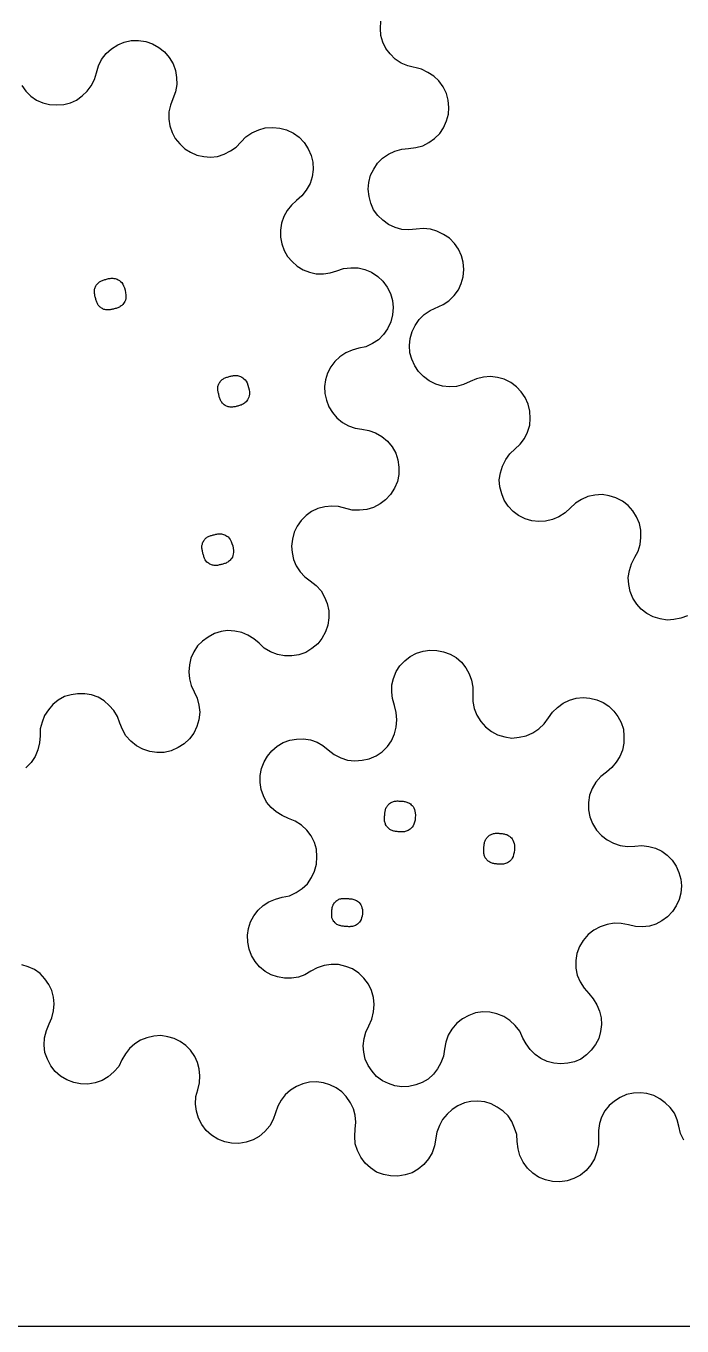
# Model space of a CAD drawing. Extents: x -11 to 213, y 11 to 234.
# Drawn here: x 53.7 to 117.9, y 10.6 to 137.7 of the extents above; entities that cross this region are included whole.
import ezdxf

# ---------------------------------------------------------------- set-up
doc = ezdxf.new("R2010")
doc.units = 0
doc.layers.get('0').update_dxf_attribs({"linetype": 'CONTINUOUS'})

msp = doc.modelspace()

# ---------------------------------------------------------------- linework, layer by layer
at = {"color": 7, "linetype": 'CONTINUOUS'}
for p, q in [((88.4, 137.48), (88.45, 138.2)), ((88.46, 136.81), (88.4, 137.48)), ((62.71, 135.89), (63.34, 136.15)), ((63.34, 136.15), (64.04, 136.31)), ((64.04, 136.31), (64.74, 136.3)), ((64.74, 136.3), (65.47, 136.22)), ((65.47, 136.22), (66.11, 135.99)), ((88.66, 136.16), (88.46, 136.81)), ((88.94, 135.52), (88.66, 136.16)), ((61.13, 134.45), (61.59, 135.03)), ((61.59, 135.03), (62.11, 135.51)), ((62.11, 135.51), (62.71, 135.89)), ((66.11, 135.99), (66.75, 135.64)), ((66.75, 135.64), (67.29, 135.21)), ((67.29, 135.21), (67.74, 134.64)), ((89.37, 134.99), (88.94, 135.52)), ((89.84, 134.48), (89.37, 134.99)), ((60.64, 133.15), (60.82, 133.82)), ((60.82, 133.82), (61.13, 134.45)), ((67.74, 134.64), (68.12, 134.04)), ((68.12, 134.04), (68.35, 133.36)), ((90.45, 134.09), (89.84, 134.48)), ((91.08, 133.83), (90.45, 134.09)), ((92.41, 133.51), (91.08, 133.83)), ((93.06, 133.19), (92.41, 133.51)), ((60.13, 131.89), (60.44, 132.51)), ((60.44, 132.51), (60.64, 133.15)), ((68.35, 133.36), (68.46, 132.69)), ((68.46, 132.69), (68.49, 132)), ((93.63, 132.82), (93.06, 133.19)), ((94.12, 132.35), (93.63, 132.82)), ((94.53, 131.79), (94.12, 132.35)), ((53.34, 131.9), (53.74, 131.35)), ((53.74, 131.35), (54.21, 130.86)), ((59.25, 130.89), (59.74, 131.36)), ((59.74, 131.36), (60.13, 131.89)), ((68.36, 131.3), (68.1, 130.6)), ((68.49, 132), (68.36, 131.3)), ((94.86, 131.13), (94.53, 131.79)), ((95.05, 130.48), (94.86, 131.13)), ((54.21, 130.86), (54.78, 130.48)), ((54.78, 130.48), (55.39, 130.21)), ((55.39, 130.21), (56.05, 130.06)), ((56.05, 130.06), (56.73, 130.01)), ((56.73, 130.01), (57.43, 130.04)), ((57.43, 130.04), (58.08, 130.23)), ((58.08, 130.23), (58.67, 130.48)), ((58.67, 130.48), (59.25, 130.89)), ((67.86, 130), (67.72, 129.34)), ((68.1, 130.6), (67.86, 130)), ((95.1, 129.77), (95.05, 130.48)), ((95.07, 129.09), (95.1, 129.77)), ((67.72, 129.34), (67.72, 128.63)), ((67.72, 128.63), (67.82, 127.96)), ((94.59, 127.78), (94.87, 128.44)), ((94.87, 128.44), (95.07, 129.09)), ((67.82, 127.96), (68.05, 127.32)), ((68.05, 127.32), (68.34, 126.74)), ((75.25, 126.89), (75.84, 127.27)), ((75.84, 127.27), (76.5, 127.58)), ((76.5, 127.58), (77.15, 127.76)), ((77.15, 127.76), (77.88, 127.81)), ((77.88, 127.81), (78.56, 127.75)), ((78.56, 127.75), (79.23, 127.57)), ((79.23, 127.57), (79.9, 127.26)), ((79.9, 127.26), (80.47, 126.85)), ((93.71, 126.73), (94.21, 127.2)), ((94.21, 127.2), (94.59, 127.78)), ((68.34, 126.74), (68.78, 126.2)), ((68.78, 126.2), (69.29, 125.73)), ((73.74, 125.51), (74.29, 125.87)), ((74.29, 125.87), (75.25, 126.89)), ((80.47, 126.85), (80.95, 126.32)), ((80.95, 126.32), (81.33, 125.73)), ((91.86, 125.83), (92.54, 126.02)), ((92.54, 126.02), (93.14, 126.32)), ((93.14, 126.32), (93.71, 126.73)), ((69.29, 125.73), (69.84, 125.39)), ((69.84, 125.39), (70.46, 125.11)), ((70.46, 125.11), (71.12, 124.97)), ((71.12, 124.97), (71.8, 124.91)), ((71.8, 124.91), (72.48, 124.98)), ((72.48, 124.98), (73.12, 125.21)), ((73.12, 125.21), (73.74, 125.51)), ((81.33, 125.73), (81.64, 125.07)), ((81.64, 125.07), (81.79, 124.41)), ((88.13, 124.31), (88.6, 124.8)), ((88.6, 124.8), (89.2, 125.19)), ((89.2, 125.19), (89.81, 125.5)), ((89.81, 125.5), (90.49, 125.68)), ((90.49, 125.68), (91.17, 125.74)), ((91.17, 125.74), (91.86, 125.83)), ((81.83, 123.68), (81.73, 122.99)), ((81.79, 124.41), (81.83, 123.68)), ((87.45, 123.13), (87.76, 123.74)), ((87.76, 123.74), (88.13, 124.31)), ((81.52, 122.31), (81.16, 121.67)), ((81.73, 122.99), (81.52, 122.31)), ((87.21, 121.76), (87.28, 122.42)), ((87.28, 122.42), (87.45, 123.13)), ((80.73, 121.13), (80.21, 120.65)), ((81.16, 121.67), (80.73, 121.13)), ((87.31, 121.07), (87.21, 121.76)), ((87.46, 120.4), (87.31, 121.07)), ((79.28, 119.68), (78.96, 119.09)), ((79.71, 120.22), (79.28, 119.68)), ((80.21, 120.65), (79.71, 120.22)), ((87.74, 119.76), (87.46, 120.4)), ((88.15, 119.2), (87.74, 119.76)), ((78.73, 118.45), (78.63, 117.76)), ((78.96, 119.09), (78.73, 118.45)), ((88.64, 118.73), (88.15, 119.2)), ((89.2, 118.31), (88.64, 118.73)), ((89.86, 118.03), (89.2, 118.31)), ((78.63, 117.76), (78.62, 117.09)), ((78.62, 117.09), (78.76, 116.43)), ((90.51, 117.84), (89.86, 118.03)), ((91.19, 117.81), (90.51, 117.84)), ((91.9, 117.85), (91.19, 117.81)), ((92.58, 117.91), (91.9, 117.85)), ((93.29, 117.86), (92.58, 117.91)), ((93.94, 117.67), (93.29, 117.86)), ((94.59, 117.35), (93.94, 117.67)), ((95.16, 116.98), (94.59, 117.35)), ((95.64, 116.47), (95.16, 116.98)), ((78.76, 116.43), (78.99, 115.79)), ((78.99, 115.79), (79.33, 115.19)), ((96.05, 115.91), (95.64, 116.47)), ((96.33, 115.26), (96.05, 115.91)), ((79.33, 115.19), (79.76, 114.69)), ((79.76, 114.69), (80.25, 114.25)), ((96.5, 114.63), (96.33, 115.26)), ((96.57, 113.91), (96.5, 114.63)), ((80.25, 114.25), (80.86, 113.88)), ((80.86, 113.88), (81.46, 113.64)), ((81.46, 113.64), (82.12, 113.5)), ((82.12, 113.5), (82.83, 113.49)), ((82.83, 113.49), (83.5, 113.6)), ((83.5, 113.6), (84.15, 113.79)), ((84.15, 113.79), (84.79, 114.01)), ((84.79, 114.01), (85.51, 114.09)), ((85.51, 114.09), (86.22, 114.09)), ((86.22, 114.09), (86.89, 113.91)), ((86.89, 113.91), (87.54, 113.64)), ((87.54, 113.64), (88.16, 113.24)), ((88.16, 113.24), (88.66, 112.76)), ((96.3, 112.55), (96.49, 113.21)), ((96.49, 113.21), (96.57, 113.91)), ((88.66, 112.76), (89.08, 112.18)), ((89.08, 112.18), (89.38, 111.56)), ((95.62, 111.37), (96.03, 111.93)), ((96.03, 111.93), (96.3, 112.55)), ((89.38, 111.56), (89.58, 110.87)), ((89.58, 110.87), (89.65, 110.19)), ((94.55, 110.49), (95.1, 110.86)), ((95.1, 110.86), (95.62, 111.37)), ((89.6, 109.47), (89.42, 108.8)), ((89.65, 110.19), (89.6, 109.47)), ((92.2, 109.03), (92.7, 109.51)), ((92.7, 109.51), (93.27, 109.91)), ((93.27, 109.91), (94.55, 110.49)), ((89.11, 108.13), (88.7, 107.56)), ((89.42, 108.8), (89.11, 108.13)), ((91.52, 107.85), (91.82, 108.45)), ((91.82, 108.45), (92.2, 109.03)), ((88.22, 107.05), (87.63, 106.67)), ((88.7, 107.56), (88.22, 107.05)), ((91.24, 106.49), (91.31, 107.16)), ((91.31, 107.16), (91.52, 107.85)), ((85.03, 105.77), (84.44, 105.39)), ((85.66, 106.03), (85.03, 105.77)), ((86.31, 106.21), (85.66, 106.03)), ((86.97, 106.36), (86.31, 106.21)), ((87.63, 106.67), (86.97, 106.36)), ((91.28, 105.78), (91.24, 106.49)), ((91.48, 105.14), (91.28, 105.78)), ((83.56, 104.4), (83.24, 103.77)), ((83.95, 104.92), (83.56, 104.4)), ((84.44, 105.39), (83.95, 104.92)), ((91.77, 104.49), (91.48, 105.14)), ((92.14, 103.95), (91.77, 104.49)), ((83.05, 103.13), (82.95, 102.48)), ((83.24, 103.77), (83.05, 103.13)), ((92.62, 103.44), (92.14, 103.95)), ((93.18, 103.03), (92.62, 103.44)), ((93.82, 102.71), (93.18, 103.03)), ((97.8, 103.21), (97.17, 102.96)), ((98.48, 103.4), (97.8, 103.21)), ((99.16, 103.45), (98.48, 103.4)), ((99.86, 103.37), (99.16, 103.45)), ((100.51, 103.18), (99.86, 103.37)), ((101.15, 102.86), (100.51, 103.18)), ((82.95, 102.48), (82.98, 101.79)), ((82.98, 101.79), (83.13, 101.13)), ((94.47, 102.52), (93.82, 102.71)), ((95.17, 102.43), (94.47, 102.52)), ((95.85, 102.49), (95.17, 102.43)), ((96.53, 102.67), (95.85, 102.49)), ((97.17, 102.96), (96.53, 102.67)), ((101.71, 102.45), (101.15, 102.86)), ((102.19, 101.94), (101.71, 102.45)), ((102.56, 101.39), (102.19, 101.94)), ((83.13, 101.13), (83.35, 100.49)), ((83.35, 100.49), (83.72, 99.93)), ((102.85, 100.75), (102.56, 101.39)), ((103.03, 100.07), (102.85, 100.75)), ((83.72, 99.93), (84.16, 99.4)), ((84.16, 99.4), (84.69, 98.97)), ((103.01, 98.69), (103.07, 99.36)), ((103.07, 99.36), (103.03, 100.07)), ((84.69, 98.97), (85.28, 98.64)), ((85.28, 98.64), (85.93, 98.41)), ((85.93, 98.41), (86.58, 98.31)), ((86.58, 98.31), (87.28, 98.17)), ((87.28, 98.17), (87.92, 97.95)), ((87.92, 97.95), (88.56, 97.59)), ((102.5, 97.4), (102.8, 98)), ((102.8, 98), (103.01, 98.69)), ((88.56, 97.59), (89.11, 97.13)), ((89.11, 97.13), (89.55, 96.59)), ((101.07, 95.89), (102.08, 96.84)), ((102.08, 96.84), (102.5, 97.4)), ((89.55, 96.59), (89.9, 95.94)), ((89.9, 95.94), (90.12, 95.31)), ((100.66, 95.33), (101.07, 95.89)), ((90.12, 95.31), (90.21, 94.58)), ((90.21, 94.58), (90.2, 93.88)), ((100.15, 94.03), (100.34, 94.68)), ((100.34, 94.68), (100.66, 95.33)), ((90.07, 93.18), (89.8, 92.52)), ((90.2, 93.88), (90.07, 93.18)), ((100.03, 93.35), (100.15, 94.03)), ((100.08, 92.67), (100.03, 93.35)), ((89.4, 91.91), (88.92, 91.4)), ((89.8, 92.52), (89.4, 91.91)), ((100.27, 91.99), (100.08, 92.67)), ((100.52, 91.36), (100.27, 91.99)), ((108.71, 91.71), (108.07, 91.42)), ((109.38, 91.85), (108.71, 91.71)), ((110.09, 91.9), (109.38, 91.85)), ((110.78, 91.78), (110.09, 91.9)), ((111.43, 91.58), (110.78, 91.78)), ((112.08, 91.27), (111.43, 91.58)), ((82.3, 90.55), (81.68, 90.25)), ((82.96, 90.7), (82.3, 90.55)), ((83.64, 90.77), (82.96, 90.7)), ((84.31, 90.75), (83.64, 90.77)), ((85.65, 90.39), (84.31, 90.75)), ((86.36, 90.38), (85.65, 90.39)), ((87.08, 90.46), (86.36, 90.38)), ((87.73, 90.65), (87.08, 90.46)), ((88.37, 91), (87.73, 90.65)), ((88.92, 91.4), (88.37, 91)), ((100.91, 90.76), (100.52, 91.36)), ((101.39, 90.26), (100.91, 90.76)), ((107.49, 91.06), (106.47, 90.11)), ((108.07, 91.42), (107.49, 91.06)), ((112.63, 90.85), (112.08, 91.27)), ((113.09, 90.31), (112.63, 90.85)), ((113.45, 89.73), (113.09, 90.31)), ((80.65, 89.38), (80.27, 88.81)), ((81.13, 89.85), (80.65, 89.38)), ((81.68, 90.25), (81.13, 89.85)), ((101.91, 89.86), (101.39, 90.26)), ((102.55, 89.54), (101.91, 89.86)), ((103.21, 89.35), (102.55, 89.54)), ((103.91, 89.26), (103.21, 89.35)), ((104.56, 89.29), (103.91, 89.26)), ((105.25, 89.47), (104.56, 89.29)), ((105.87, 89.72), (105.25, 89.47)), ((106.47, 90.11), (105.87, 89.72)), ((113.74, 89.08), (113.45, 89.73)), ((113.88, 88.41), (113.74, 89.08)), ((79.98, 88.23), (79.8, 87.56)), ((80.27, 88.81), (79.98, 88.23)), ((113.81, 87.02), (113.89, 87.72)), ((113.89, 87.72), (113.88, 88.41)), ((79.8, 87.56), (79.7, 86.87)), ((79.7, 86.87), (79.76, 86.23)), ((113.61, 86.37), (113.81, 87.02)), ((79.76, 86.23), (79.91, 85.57)), ((79.91, 85.57), (80.17, 84.94)), ((112.96, 85.13), (113.28, 85.78)), ((113.28, 85.78), (113.61, 86.37)), ((80.17, 84.94), (80.55, 84.34)), ((80.55, 84.34), (81.02, 83.86)), ((112.64, 83.8), (112.76, 84.48)), ((112.76, 84.48), (112.96, 85.13)), ((81.02, 83.86), (81.54, 83.47)), ((81.54, 83.47), (82.13, 83.01)), ((82.13, 83.01), (82.61, 82.49)), ((112.7, 83.12), (112.64, 83.8)), ((112.83, 82.42), (112.7, 83.12)), ((82.61, 82.49), (82.95, 81.88)), ((82.95, 81.88), (83.21, 81.25)), ((113.08, 81.79), (112.83, 82.42)), ((113.48, 81.19), (113.08, 81.79)), ((83.21, 81.25), (83.37, 80.55)), ((83.37, 80.55), (83.36, 79.85)), ((113.92, 80.7), (113.48, 81.19)), ((114.48, 80.29), (113.92, 80.7)), ((115.07, 79.95), (114.48, 80.29)), ((83.28, 79.12), (83.05, 78.48)), ((83.36, 79.85), (83.28, 79.12)), ((115.76, 79.74), (115.07, 79.95)), ((116.44, 79.62), (115.76, 79.74)), ((117.11, 79.68), (116.44, 79.62)), ((117.78, 79.82), (117.11, 79.68)), ((118.45, 80.06), (117.78, 79.82)), ((71.02, 77.57), (70.53, 77.1)), ((71.57, 77.97), (71.02, 77.57)), ((72.17, 78.31), (71.57, 77.97)), ((72.82, 78.5), (72.17, 78.31)), ((73.46, 78.6), (72.82, 78.5)), ((74.17, 78.55), (73.46, 78.6)), ((74.84, 78.41), (74.17, 78.55)), ((75.44, 78.17), (74.84, 78.41)), ((76.04, 77.8), (75.44, 78.17)), ((76.54, 77.37), (76.04, 77.8)), ((82.69, 77.84), (82.27, 77.3)), ((83.05, 78.48), (82.69, 77.84)), ((70.16, 76.54), (69.88, 75.92)), ((70.53, 77.1), (70.16, 76.54)), ((77.05, 76.89), (76.54, 77.37)), ((77.65, 76.52), (77.05, 76.89)), ((78.34, 76.27), (77.65, 76.52)), ((81.1, 76.47), (80.42, 76.24)), ((81.69, 76.85), (81.1, 76.47)), ((82.27, 77.3), (81.69, 76.85)), ((91.31, 76.08), (91.93, 76.39)), ((91.93, 76.39), (92.58, 76.58)), ((92.58, 76.58), (93.23, 76.69)), ((93.23, 76.69), (93.91, 76.67)), ((93.91, 76.67), (94.58, 76.54)), ((94.58, 76.54), (95.23, 76.29)), ((95.23, 76.29), (95.81, 75.96)), ((69.74, 75.26), (69.68, 74.58)), ((69.88, 75.92), (69.74, 75.26)), ((79.04, 76.14), (78.34, 76.27)), ((79.75, 76.13), (79.04, 76.14)), ((80.42, 76.24), (79.75, 76.13)), ((89.95, 74.59), (90.31, 75.16)), ((90.31, 75.16), (90.79, 75.64)), ((90.79, 75.64), (91.31, 76.08)), ((95.81, 75.96), (96.33, 75.52)), ((96.33, 75.52), (96.76, 74.97)), ((69.68, 74.58), (69.75, 73.9)), ((69.75, 73.9), (69.9, 73.24)), ((89.53, 73.31), (89.7, 73.93)), ((89.7, 73.93), (89.95, 74.59)), ((96.76, 74.97), (97.08, 74.38)), ((97.08, 74.38), (97.31, 73.77)), ((97.31, 73.77), (97.45, 73.08)), ((69.9, 73.24), (70.5, 72)), ((89.51, 72.59), (89.53, 73.31)), ((89.58, 71.95), (89.51, 72.59)), ((97.45, 73.08), (97.44, 72.4)), ((56.37, 71.37), (55.93, 70.87)), ((56.9, 71.81), (56.37, 71.37)), ((57.51, 72.15), (56.9, 71.81)), ((58.16, 72.33), (57.51, 72.15)), ((58.79, 72.43), (58.16, 72.33)), ((59.5, 72.42), (58.79, 72.43)), ((60.15, 72.32), (59.5, 72.42)), ((60.79, 72.09), (60.15, 72.32)), ((61.39, 71.72), (60.79, 72.09)), ((61.89, 71.29), (61.39, 71.72)), ((62.32, 70.79), (61.89, 71.29)), ((70.5, 72), (70.66, 71.3)), ((70.66, 71.3), (70.73, 70.62)), ((89.77, 71.29), (89.58, 71.95)), ((89.95, 70.6), (89.77, 71.29)), ((97.44, 72.4), (97.46, 71.68)), ((97.46, 71.68), (97.57, 70.99)), ((105.72, 71.1), (106.27, 71.5)), ((106.27, 71.5), (106.89, 71.81)), ((106.89, 71.81), (107.54, 71.99)), ((107.54, 71.99), (108.23, 72.06)), ((108.23, 72.06), (108.9, 72)), ((108.9, 72), (109.57, 71.83)), ((109.57, 71.83), (110.18, 71.58)), ((110.18, 71.58), (110.75, 71.22)), ((110.75, 71.22), (111.23, 70.74)), ((55.55, 70.31), (55.32, 69.66)), ((55.93, 70.87), (55.55, 70.31)), ((62.7, 70.19), (62.32, 70.79)), ((62.92, 69.55), (62.7, 70.19)), ((70.73, 70.62), (70.64, 69.89)), ((90.01, 69.88), (89.95, 70.6)), ((97.57, 70.99), (97.83, 70.33)), ((97.83, 70.33), (98.22, 69.7)), ((104.43, 69.49), (104.84, 70.09)), ((104.84, 70.09), (105.24, 70.62)), ((105.24, 70.62), (105.72, 71.1)), ((111.23, 70.74), (111.63, 70.19)), ((111.63, 70.19), (111.94, 69.61)), ((55.14, 68.99), (55.12, 68.32)), ((55.32, 69.66), (55.14, 68.99)), ((63.18, 68.92), (62.92, 69.55)), ((63.52, 68.32), (63.18, 68.92)), ((70.46, 69.22), (70.15, 68.59)), ((70.64, 69.89), (70.46, 69.22)), ((89.78, 68.5), (89.96, 69.16)), ((89.96, 69.16), (90.01, 69.88)), ((98.22, 69.7), (98.7, 69.19)), ((98.7, 69.19), (99.26, 68.74)), ((99.26, 68.74), (99.87, 68.41)), ((103.32, 68.62), (103.91, 69.01)), ((103.91, 69.01), (104.43, 69.49)), ((111.94, 69.61), (112.17, 68.95)), ((112.17, 68.95), (112.23, 68.27)), ((55.07, 67.64), (54.9, 66.93)), ((55.12, 68.32), (55.07, 67.64)), ((64, 67.79), (63.52, 68.32)), ((64.55, 67.33), (64, 67.79)), ((69.21, 67.54), (68.61, 67.16)), ((69.73, 68.02), (69.21, 67.54)), ((70.15, 68.59), (69.73, 68.02)), ((78.31, 67.3), (78.9, 67.65)), ((78.9, 67.65), (79.56, 67.88)), ((79.56, 67.88), (80.2, 67.99)), ((80.2, 67.99), (80.88, 68.01)), ((80.88, 68.01), (81.56, 67.92)), ((81.56, 67.92), (82.22, 67.71)), ((82.22, 67.71), (82.79, 67.38)), ((82.79, 67.38), (83.31, 66.94)), ((89.09, 67.28), (89.49, 67.84)), ((89.49, 67.84), (89.78, 68.5)), ((99.87, 68.41), (100.58, 68.2)), ((100.58, 68.2), (101.25, 68.1)), ((101.25, 68.1), (101.97, 68.17)), ((101.97, 68.17), (102.66, 68.31)), ((102.66, 68.31), (103.32, 68.62)), ((112.22, 67.59), (112.09, 66.92)), ((112.23, 68.27), (112.22, 67.59)), ((54.63, 66.28), (54.25, 65.72)), ((54.9, 66.93), (54.63, 66.28)), ((65.18, 67.01), (64.55, 67.33)), ((65.86, 66.79), (65.18, 67.01)), ((66.55, 66.7), (65.86, 66.79)), ((67.26, 66.69), (66.55, 66.7)), ((67.95, 66.85), (67.26, 66.69)), ((68.61, 67.16), (67.95, 66.85)), ((77.03, 65.76), (77.36, 66.34)), ((77.36, 66.34), (77.8, 66.86)), ((77.8, 66.86), (78.31, 67.3)), ((83.31, 66.94), (83.88, 66.5)), ((83.88, 66.5), (84.53, 66.16)), ((84.53, 66.16), (85.19, 65.95)), ((87.31, 66.06), (87.98, 66.37)), ((87.98, 66.37), (88.57, 66.76)), ((88.57, 66.76), (89.09, 67.28)), ((111.84, 66.3), (111.47, 65.73)), ((112.09, 66.92), (111.84, 66.3)), ((54.25, 65.72), (53.74, 65.2)), ((76.65, 64.44), (76.78, 65.11)), ((76.78, 65.11), (77.03, 65.76)), ((85.19, 65.95), (85.9, 65.86)), ((85.9, 65.86), (86.62, 65.92)), ((86.62, 65.92), (87.31, 66.06)), ((111.03, 65.21), (110.52, 64.77)), ((111.47, 65.73), (111.03, 65.21)), ((76.63, 63.76), (76.65, 64.44)), ((76.74, 63.07), (76.63, 63.76)), ((109.48, 63.78), (109.11, 63.17)), ((109.97, 64.34), (109.48, 63.78)), ((110.52, 64.77), (109.97, 64.34)), ((76.97, 62.46), (76.74, 63.07)), ((77.28, 61.83), (76.97, 62.46)), ((108.86, 62.51), (108.77, 61.8)), ((109.11, 63.17), (108.86, 62.51)), ((77.72, 61.32), (77.28, 61.83)), ((78.2, 60.88), (77.72, 61.32)), ((108.77, 61.8), (108.75, 61.08)), ((108.75, 61.08), (108.89, 60.39)), ((78.81, 60.51), (78.2, 60.88)), ((79.43, 60.23), (78.81, 60.51)), ((80.08, 59.97), (79.43, 60.23)), ((80.69, 59.57), (80.08, 59.97)), ((108.89, 60.39), (109.16, 59.73)), ((81.21, 59.09), (80.69, 59.57)), ((81.65, 58.53), (81.21, 59.09)), ((81.95, 57.87), (81.65, 58.53)), ((109.16, 59.73), (109.55, 59.1)), ((109.55, 59.1), (110.03, 58.58)), ((110.03, 58.58), (110.59, 58.14)), ((82.14, 57.22), (81.95, 57.87)), ((82.2, 56.49), (82.14, 57.22)), ((110.59, 58.14), (111.2, 57.81)), ((111.2, 57.81), (111.86, 57.6)), ((111.86, 57.6), (112.57, 57.5)), ((112.57, 57.5), (113.29, 57.53)), ((113.29, 57.53), (113.98, 57.59)), ((113.98, 57.59), (114.65, 57.5)), ((114.65, 57.5), (115.31, 57.32)), ((115.31, 57.32), (115.93, 57.04)), ((82.14, 55.78), (82.2, 56.49)), ((115.93, 57.04), (116.46, 56.63)), ((116.46, 56.63), (116.94, 56.16)), ((116.94, 56.16), (117.33, 55.57)), ((81.68, 54.46), (81.97, 55.07)), ((81.97, 55.07), (82.14, 55.78)), ((117.33, 55.57), (117.6, 54.95)), ((117.6, 54.95), (117.79, 54.29)), ((80.76, 53.37), (81.27, 53.85)), ((81.27, 53.85), (81.68, 54.46)), ((117.79, 54.29), (117.85, 53.65)), ((117.85, 53.65), (117.8, 52.94)), ((77.5, 52.08), (78.16, 52.34)), ((78.16, 52.34), (78.81, 52.53)), ((78.81, 52.53), (79.5, 52.68)), ((79.5, 52.68), (80.17, 52.98)), ((80.17, 52.98), (80.76, 53.37)), ((117.63, 52.31), (117.34, 51.7)), ((117.8, 52.94), (117.63, 52.31)), ((76.03, 50.72), (76.44, 51.28)), ((76.44, 51.28), (76.95, 51.72)), ((76.95, 51.72), (77.5, 52.08)), ((116.97, 51.13), (116.49, 50.61)), ((117.34, 51.7), (116.97, 51.13)), ((75.5, 49.48), (75.71, 50.14)), ((75.71, 50.14), (76.03, 50.72)), ((109.91, 49.65), (109.29, 49.3)), ((110.57, 49.88), (109.91, 49.65)), ((111.26, 49.99), (110.57, 49.88)), ((111.97, 49.97), (111.26, 49.99)), ((112.68, 49.83), (111.97, 49.97)), ((113.35, 49.66), (112.68, 49.83)), ((114.02, 49.64), (113.35, 49.66)), ((114.71, 49.71), (114.02, 49.64)), ((115.36, 49.9), (114.71, 49.71)), ((115.94, 50.21), (115.36, 49.9)), ((116.49, 50.61), (115.94, 50.21)), ((75.4, 48.81), (75.5, 49.48)), ((75.43, 48.13), (75.4, 48.81)), ((108.25, 48.31), (107.88, 47.7)), ((108.73, 48.87), (108.25, 48.31)), ((109.29, 49.3), (108.73, 48.87)), ((75.57, 47.44), (75.43, 48.13)), ((75.8, 46.83), (75.57, 47.44)), ((107.63, 47.04), (107.53, 46.33)), ((107.88, 47.7), (107.63, 47.04)), ((53.97, 45.74), (53.33, 45.93)), ((76.16, 46.24), (75.8, 46.83)), ((76.59, 45.72), (76.16, 46.24)), ((82.91, 45.86), (82.21, 45.64)), ((83.6, 45.96), (82.91, 45.86)), ((84.31, 45.95), (83.6, 45.96)), ((85.02, 45.77), (84.31, 45.95)), ((85.68, 45.52), (85.02, 45.77)), ((107.53, 46.33), (107.52, 45.61)), ((54.57, 45.46), (53.97, 45.74)), ((55.13, 45.07), (54.57, 45.46)), ((55.57, 44.56), (55.13, 45.07)), ((55.97, 44), (55.57, 44.56)), ((77.12, 45.28), (76.59, 45.72)), ((77.73, 44.95), (77.12, 45.28)), ((78.35, 44.75), (77.73, 44.95)), ((79.02, 44.61), (78.35, 44.75)), ((79.7, 44.6), (79.02, 44.61)), ((80.38, 44.7), (79.7, 44.6)), ((81, 44.93), (80.38, 44.7)), ((81.59, 45.29), (81, 44.93)), ((82.21, 45.64), (81.59, 45.29)), ((86.28, 45.11), (85.68, 45.52)), ((86.8, 44.63), (86.28, 45.11)), ((87.23, 44.04), (86.8, 44.63)), ((107.52, 45.61), (107.66, 44.92)), ((107.66, 44.92), (107.93, 44.26)), ((56.26, 43.41), (55.97, 44)), ((56.42, 42.77), (56.26, 43.41)), ((87.54, 43.41), (87.23, 44.04)), ((87.73, 42.72), (87.54, 43.41)), ((107.93, 44.26), (108.32, 43.63)), ((108.32, 43.63), (108.79, 43.12)), ((56.51, 42.1), (56.42, 42.77)), ((56.43, 41.42), (56.51, 42.1)), ((87.79, 42.04), (87.73, 42.72)), ((87.74, 41.32), (87.79, 42.04)), ((108.79, 43.12), (109.23, 42.6)), ((109.23, 42.6), (109.58, 42.02)), ((109.58, 42.02), (109.85, 41.4)), ((56.01, 40.14), (56.28, 40.74)), ((56.28, 40.74), (56.43, 41.42)), ((87.56, 40.62), (87.74, 41.32)), ((97.05, 40.98), (96.42, 40.63)), ((97.71, 41.21), (97.05, 40.98)), ((98.43, 41.31), (97.71, 41.21)), ((99.11, 41.29), (98.43, 41.31)), ((99.81, 41.12), (99.11, 41.29)), ((100.47, 40.87), (99.81, 41.12)), ((101.08, 40.46), (100.47, 40.87)), ((109.85, 41.4), (110, 40.75)), ((110, 40.75), (110.03, 40.07)), ((55.54, 38.79), (55.74, 39.5)), ((55.74, 39.5), (56.01, 40.14)), ((86.98, 39.35), (87.27, 39.96)), ((87.27, 39.96), (87.56, 40.62)), ((95.39, 39.64), (95.02, 39.03)), ((95.87, 40.2), (95.39, 39.64)), ((96.42, 40.63), (95.87, 40.2)), ((101.6, 39.98), (101.08, 40.46)), ((102.03, 39.43), (101.6, 39.98)), ((102.34, 38.76), (102.03, 39.43)), ((110.03, 40.07), (109.93, 39.4)), ((55.51, 38.07), (55.54, 38.79)), ((64.38, 38.19), (63.87, 37.75)), ((64.93, 38.55), (64.38, 38.19)), ((65.57, 38.79), (64.93, 38.55)), ((66.24, 38.96), (65.57, 38.79)), ((66.92, 39.01), (66.24, 38.96)), ((67.6, 38.89), (66.92, 39.01)), ((68.23, 38.7), (67.6, 38.89)), ((68.83, 38.43), (68.23, 38.7)), ((69.39, 38.03), (68.83, 38.43)), ((86.71, 38.01), (86.81, 38.72)), ((86.81, 38.72), (86.98, 39.35)), ((94.8, 38.37), (94.67, 37.66)), ((95.02, 39.03), (94.8, 38.37)), ((102.65, 38.18), (102.34, 38.76)), ((103.05, 37.63), (102.65, 38.18)), ((109.76, 38.73), (109.43, 38.12)), ((109.93, 39.4), (109.76, 38.73)), ((55.59, 37.36), (55.51, 38.07)), ((55.84, 36.68), (55.59, 37.36)), ((63.47, 37.22), (63.12, 36.62)), ((63.87, 37.75), (63.47, 37.22)), ((69.84, 37.56), (69.39, 38.03)), ((70.24, 36.97), (69.84, 37.56)), ((70.52, 36.37), (70.24, 36.97)), ((86.78, 37.37), (86.71, 38.01)), ((86.93, 36.68), (86.78, 37.37)), ((94.57, 36.99), (94.32, 36.33)), ((94.67, 37.66), (94.57, 36.99)), ((103.53, 37.15), (103.05, 37.63)), ((104.09, 36.75), (103.53, 37.15)), ((108.55, 37.11), (108, 36.71)), ((109.03, 37.59), (108.55, 37.11)), ((109.43, 38.12), (109.03, 37.59)), ((56.16, 36.05), (55.84, 36.68)), ((56.61, 35.49), (56.16, 36.05)), ((62.81, 35.99), (62.34, 35.46)), ((63.12, 36.62), (62.81, 35.99)), ((70.69, 35.74), (70.52, 36.37)), ((70.73, 35.06), (70.69, 35.74)), ((87.2, 36.06), (86.93, 36.68)), ((87.59, 35.51), (87.2, 36.06)), ((94, 35.76), (93.6, 35.23)), ((94.32, 36.33), (94, 35.76)), ((104.71, 36.46), (104.09, 36.75)), ((105.38, 36.29), (104.71, 36.46)), ((106.05, 36.23), (105.38, 36.29)), ((106.73, 36.3), (106.05, 36.23)), ((107.38, 36.44), (106.73, 36.3)), ((108, 36.71), (107.38, 36.44)), ((57.13, 35.02), (56.61, 35.49)), ((57.73, 34.67), (57.13, 35.02)), ((58.41, 34.4), (57.73, 34.67)), ((59.08, 34.28), (58.41, 34.4)), ((60.51, 34.37), (59.8, 34.25)), ((61.19, 34.62), (60.51, 34.37)), ((61.78, 34.98), (61.19, 34.62)), ((62.34, 35.46), (61.78, 34.98)), ((70.55, 33.71), (70.7, 34.38)), ((70.7, 34.38), (70.73, 35.06)), ((81.48, 34.44), (80.81, 34.27)), ((82.16, 34.48), (81.48, 34.44)), ((82.83, 34.37), (82.16, 34.48)), ((83.47, 34.18), (82.83, 34.37)), ((88.03, 34.99), (87.59, 35.51)), ((88.6, 34.59), (88.03, 34.99)), ((89.21, 34.3), (88.6, 34.59)), ((92.49, 34.4), (91.88, 34.17)), ((93.08, 34.75), (92.49, 34.4)), ((93.6, 35.23), (93.08, 34.75)), ((59.8, 34.25), (59.08, 34.28)), ((70.35, 33.03), (70.55, 33.71)), ((79.1, 33.22), (78.71, 32.7)), ((79.62, 33.67), (79.1, 33.22)), ((80.21, 34.03), (79.62, 33.67)), ((80.81, 34.27), (80.21, 34.03)), ((84.07, 33.9), (83.47, 34.18)), ((84.63, 33.51), (84.07, 33.9)), ((85.07, 33.04), (84.63, 33.51)), ((89.83, 34.09), (89.21, 34.3)), ((90.51, 34), (89.83, 34.09)), ((91.19, 34.02), (90.51, 34)), ((91.88, 34.17), (91.19, 34.02)), ((112.48, 33.24), (111.85, 32.95)), ((113.16, 33.36), (112.48, 33.24)), ((113.84, 33.41), (113.16, 33.36)), ((114.47, 33.33), (113.84, 33.41)), ((115.15, 33.14), (114.47, 33.33)), ((115.75, 32.83), (115.15, 33.14)), ((70.32, 32.31), (70.35, 33.03)), ((70.41, 31.6), (70.32, 32.31)), ((78.36, 32.1), (78.16, 31.46)), ((78.71, 32.7), (78.36, 32.1)), ((85.48, 32.44), (85.07, 33.04)), ((85.76, 31.85), (85.48, 32.44)), ((85.93, 31.21), (85.76, 31.85)), ((95.98, 32.14), (95.43, 31.77)), ((96.62, 32.42), (95.98, 32.14)), ((97.25, 32.55), (96.62, 32.42)), ((97.93, 32.59), (97.25, 32.55)), ((98.61, 32.52), (97.93, 32.59)), ((99.24, 32.32), (98.61, 32.52)), ((99.84, 32.01), (99.24, 32.32)), ((100.4, 31.62), (99.84, 32.01)), ((110.78, 32.15), (110.35, 31.63)), ((111.3, 32.59), (110.78, 32.15)), ((111.85, 32.95), (111.3, 32.59)), ((116.27, 32.43), (115.75, 32.83)), ((116.75, 31.96), (116.27, 32.43)), ((117.16, 31.41), (116.75, 31.96)), ((70.61, 30.92), (70.41, 31.6)), ((70.93, 30.29), (70.61, 30.92)), ((77.93, 30.79), (77.58, 30.19)), ((78.16, 31.46), (77.93, 30.79)), ((86.01, 30.54), (85.93, 31.21)), ((85.94, 29.86), (86.01, 30.54)), ((94.48, 30.81), (94.17, 30.21)), ((94.92, 31.33), (94.48, 30.81)), ((95.43, 31.77), (94.92, 31.33)), ((100.89, 31.15), (100.4, 31.62)), ((101.25, 30.59), (100.89, 31.15)), ((101.53, 29.96), (101.25, 30.59)), ((110.04, 31.03), (109.84, 30.39)), ((110.35, 31.63), (110.04, 31.03)), ((117.44, 30.77), (117.16, 31.41)), ((117.6, 30.14), (117.44, 30.77)), ((71.38, 29.73), (70.93, 30.29)), ((71.9, 29.26), (71.38, 29.73)), ((72.5, 28.87), (71.9, 29.26)), ((77.11, 29.63), (76.55, 29.14)), ((77.58, 30.19), (77.11, 29.63)), ((85.9, 29.15), (85.94, 29.86)), ((93.94, 29.57), (93.71, 28.22)), ((94.17, 30.21), (93.94, 29.57)), ((101.74, 29.32), (101.53, 29.96)), ((101.78, 28.65), (101.74, 29.32)), ((109.84, 30.39), (109.73, 29.71)), ((109.73, 29.71), (109.74, 28.36)), ((117.77, 29.42), (117.6, 30.14)), ((118.09, 28.79), (117.77, 29.42)), ((73.18, 28.6), (72.5, 28.87)), ((73.85, 28.48), (73.18, 28.6)), ((74.57, 28.45), (73.85, 28.48)), ((75.29, 28.57), (74.57, 28.45)), ((75.96, 28.82), (75.29, 28.57)), ((76.55, 29.14), (75.96, 28.82)), ((85.95, 28.43), (85.9, 29.15)), ((86.15, 27.75), (85.95, 28.43)), ((93.71, 28.22), (93.48, 27.54)), ((101.87, 27.93), (101.78, 28.65)), ((109.74, 28.36), (109.59, 27.64)), ((86.48, 27.12), (86.15, 27.75)), ((86.92, 26.53), (86.48, 27.12)), ((93.12, 26.94), (92.65, 26.38)), ((93.48, 27.54), (93.12, 26.94)), ((102.03, 27.26), (101.87, 27.93)), ((102.36, 26.62), (102.03, 27.26)), ((109.36, 26.96), (109, 26.36)), ((109.59, 27.64), (109.36, 26.96)), ((87.44, 26.06), (86.92, 26.53)), ((88.04, 25.66), (87.44, 26.06)), ((88.72, 25.43), (88.04, 25.66)), ((89.4, 25.28), (88.72, 25.43)), ((91.5, 25.57), (90.83, 25.37)), ((92.1, 25.94), (91.5, 25.57)), ((92.65, 26.38), (92.1, 25.94)), ((102.8, 26.03), (102.36, 26.62)), ((103.32, 25.56), (102.8, 26.03)), ((103.88, 25.16), (103.32, 25.56)), ((108.53, 25.8), (107.98, 25.36)), ((109, 26.36), (108.53, 25.8)), ((90.12, 25.24), (89.4, 25.28)), ((90.83, 25.37), (90.12, 25.24)), ((104.56, 24.89), (103.88, 25.16)), ((105.24, 24.74), (104.56, 24.89)), ((105.95, 24.7), (105.24, 24.74)), ((106.67, 24.79), (105.95, 24.7)), ((107.34, 25.04), (106.67, 24.79)), ((107.98, 25.36), (107.34, 25.04))]:
    msp.add_line(p, q, dxfattribs=at)
for points in [[(63.44, 111.89), (63.49, 111.65), (63.52, 111.44), (63.52, 111.25), (63.5, 111.08), (63.46, 110.93), (63.41, 110.79), (63.35, 110.68), (63.28, 110.58), (63.2, 110.49), (63.12, 110.41), (63.04, 110.35), (62.96, 110.29), (62.88, 110.24), (62.8, 110.2), (62.71, 110.17), (62.63, 110.14), (62.55, 110.11), (62.46, 110.09), (62.38, 110.07), (62.3, 110.05), (62.21, 110.03), (62.13, 110.01), (62.05, 109.99), (61.96, 109.97), (61.88, 109.96), (61.79, 109.96), (61.71, 109.96), (61.63, 109.96), (61.54, 109.97), (61.46, 109.99), (61.37, 110.02), (61.29, 110.05), (61.21, 110.09), (61.13, 110.14), (61.06, 110.19), (60.99, 110.24), (60.93, 110.3), (60.87, 110.37), (60.81, 110.43), (60.77, 110.5), (60.73, 110.58), (60.69, 110.65), (60.66, 110.73), (60.63, 110.81), (60.6, 110.89), (60.58, 110.98), (60.56, 111.06), (60.54, 111.14), (60.52, 111.23), (60.49, 111.31), (60.48, 111.39), (60.46, 111.48), (60.45, 111.56), (60.44, 111.64), (60.43, 111.73), (60.43, 111.81), (60.44, 111.9), (60.45, 111.98), (60.47, 112.06), (60.5, 112.15), (60.53, 112.23), (60.57, 112.31), (60.62, 112.39), (60.67, 112.46), (60.73, 112.53), (60.79, 112.59), (60.85, 112.65), (60.92, 112.7), (60.99, 112.75), (61.07, 112.79), (61.14, 112.82), (61.22, 112.85), (61.3, 112.88), (61.38, 112.91), (61.46, 112.93), (61.55, 112.95), (61.63, 112.97), (61.71, 113), (61.8, 113.02), (61.88, 113.03), (61.97, 113.05), (62.06, 113.06), (62.15, 113.06), (62.25, 113.06), (62.34, 113.05), (62.45, 113.03), (62.55, 113), (62.66, 112.96), (62.77, 112.91), (62.88, 112.84), (62.99, 112.75), (63.1, 112.63), (63.2, 112.49), (63.29, 112.32), (63.37, 112.12)], [(75.51, 102.39), (75.56, 102.15), (75.59, 101.94), (75.59, 101.74), (75.57, 101.57), (75.53, 101.42), (75.48, 101.29), (75.42, 101.17), (75.35, 101.07), (75.27, 100.98), (75.19, 100.91), (75.11, 100.84), (75.03, 100.79), (74.95, 100.74), (74.87, 100.7), (74.79, 100.66), (74.7, 100.64), (74.62, 100.61), (74.54, 100.59), (74.45, 100.56), (74.37, 100.54), (74.29, 100.52), (74.2, 100.5), (74.12, 100.49), (74.03, 100.47), (73.95, 100.46), (73.87, 100.45), (73.78, 100.45), (73.7, 100.46), (73.61, 100.47), (73.53, 100.49), (73.45, 100.52), (73.36, 100.55), (73.28, 100.59), (73.21, 100.63), (73.13, 100.68), (73.06, 100.74), (73, 100.8), (72.94, 100.86), (72.89, 100.93), (72.84, 101), (72.8, 101.07), (72.76, 101.15), (72.73, 101.23), (72.7, 101.31), (72.68, 101.39), (72.65, 101.47), (72.63, 101.55), (72.61, 101.64), (72.59, 101.72), (72.57, 101.81), (72.55, 101.89), (72.53, 101.97), (72.52, 102.06), (72.51, 102.14), (72.5, 102.22), (72.5, 102.31), (72.51, 102.39), (72.52, 102.48), (72.54, 102.56), (72.57, 102.64), (72.61, 102.73), (72.65, 102.81), (72.69, 102.88), (72.74, 102.95), (72.8, 103.02), (72.86, 103.09), (72.92, 103.15), (72.99, 103.2), (73.06, 103.24), (73.14, 103.28), (73.21, 103.32), (73.29, 103.35), (73.37, 103.38), (73.45, 103.4), (73.54, 103.43), (73.62, 103.45), (73.7, 103.47), (73.79, 103.49), (73.87, 103.51), (73.96, 103.53), (74.04, 103.54), (74.13, 103.55), (74.22, 103.56), (74.32, 103.55), (74.42, 103.54), (74.52, 103.53), (74.62, 103.5), (74.73, 103.46), (74.84, 103.4), (74.96, 103.33), (75.06, 103.24), (75.17, 103.13), (75.27, 102.99), (75.36, 102.82), (75.44, 102.62)], [(73.96, 86.9), (74.01, 86.66), (74.03, 86.45), (74.03, 86.26), (74.01, 86.09), (73.98, 85.94), (73.93, 85.8), (73.86, 85.69), (73.79, 85.59), (73.72, 85.5), (73.64, 85.42), (73.56, 85.36), (73.48, 85.3), (73.39, 85.25), (73.31, 85.21), (73.23, 85.18), (73.15, 85.15), (73.06, 85.12), (72.98, 85.1), (72.9, 85.08), (72.81, 85.06), (72.73, 85.04), (72.65, 85.02), (72.56, 85), (72.48, 84.98), (72.39, 84.97), (72.31, 84.97), (72.23, 84.97), (72.14, 84.97), (72.06, 84.99), (71.97, 85), (71.89, 85.03), (71.81, 85.06), (71.73, 85.1), (71.65, 85.15), (71.58, 85.2), (71.51, 85.25), (71.44, 85.31), (71.38, 85.38), (71.33, 85.44), (71.28, 85.51), (71.24, 85.59), (71.21, 85.66), (71.18, 85.74), (71.15, 85.82), (71.12, 85.9), (71.1, 85.99), (71.07, 86.07), (71.05, 86.15), (71.03, 86.24), (71.01, 86.32), (70.99, 86.4), (70.98, 86.49), (70.96, 86.57), (70.95, 86.65), (70.95, 86.74), (70.95, 86.82), (70.95, 86.91), (70.97, 86.99), (70.99, 87.07), (71.02, 87.16), (71.05, 87.24), (71.09, 87.32), (71.14, 87.4), (71.19, 87.47), (71.24, 87.54), (71.3, 87.6), (71.37, 87.66), (71.44, 87.71), (71.51, 87.76), (71.58, 87.8), (71.66, 87.83), (71.74, 87.86), (71.82, 87.89), (71.9, 87.92), (71.98, 87.94), (72.06, 87.96), (72.15, 87.98), (72.23, 88.01), (72.31, 88.03), (72.4, 88.04), (72.49, 88.06), (72.58, 88.07), (72.67, 88.07), (72.76, 88.07), (72.86, 88.06), (72.96, 88.04), (73.07, 88.01), (73.18, 87.97), (73.29, 87.92), (73.4, 87.85), (73.51, 87.76), (73.61, 87.64), (73.71, 87.5), (73.8, 87.33), (73.89, 87.13)], [(91.82, 60.31), (91.79, 60.07), (91.74, 59.86), (91.68, 59.68), (91.61, 59.52), (91.52, 59.39), (91.43, 59.28), (91.33, 59.2), (91.23, 59.12), (91.13, 59.06), (91.03, 59.02), (90.94, 58.98), (90.84, 58.96), (90.75, 58.94), (90.66, 58.93), (90.57, 58.92), (90.48, 58.92), (90.39, 58.92), (90.31, 58.93), (90.22, 58.93), (90.14, 58.94), (90.05, 58.95), (89.96, 58.96), (89.88, 58.97), (89.8, 58.98), (89.71, 59), (89.63, 59.02), (89.55, 59.05), (89.47, 59.08), (89.4, 59.12), (89.32, 59.17), (89.25, 59.22), (89.19, 59.28), (89.12, 59.34), (89.07, 59.41), (89.01, 59.48), (88.96, 59.55), (88.92, 59.63), (88.89, 59.71), (88.86, 59.79), (88.84, 59.87), (88.82, 59.96), (88.81, 60.04), (88.81, 60.12), (88.81, 60.21), (88.81, 60.29), (88.81, 60.38), (88.82, 60.46), (88.83, 60.55), (88.83, 60.64), (88.84, 60.72), (88.85, 60.81), (88.86, 60.89), (88.88, 60.98), (88.9, 61.06), (88.92, 61.14), (88.95, 61.22), (88.98, 61.3), (89.02, 61.37), (89.07, 61.45), (89.12, 61.51), (89.18, 61.58), (89.24, 61.64), (89.31, 61.7), (89.38, 61.75), (89.46, 61.8), (89.54, 61.84), (89.62, 61.87), (89.7, 61.9), (89.78, 61.92), (89.86, 61.93), (89.95, 61.94), (90.03, 61.95), (90.12, 61.95), (90.2, 61.94), (90.29, 61.94), (90.37, 61.93), (90.46, 61.93), (90.55, 61.92), (90.63, 61.91), (90.72, 61.9), (90.81, 61.88), (90.89, 61.87), (90.98, 61.84), (91.07, 61.81), (91.16, 61.77), (91.25, 61.72), (91.34, 61.65), (91.43, 61.58), (91.52, 61.49), (91.6, 61.39), (91.67, 61.27), (91.73, 61.12), (91.78, 60.96), (91.81, 60.77), (91.83, 60.56)], [(101.52, 57.15), (101.49, 56.91), (101.44, 56.7), (101.38, 56.52), (101.31, 56.36), (101.22, 56.23), (101.13, 56.12), (101.03, 56.03), (100.93, 55.96), (100.83, 55.9), (100.73, 55.86), (100.64, 55.82), (100.54, 55.8), (100.45, 55.78), (100.36, 55.77), (100.27, 55.76), (100.18, 55.76), (100.09, 55.76), (100.01, 55.77), (99.92, 55.77), (99.84, 55.78), (99.75, 55.79), (99.66, 55.8), (99.58, 55.81), (99.5, 55.82), (99.41, 55.84), (99.33, 55.86), (99.25, 55.89), (99.17, 55.92), (99.1, 55.96), (99.02, 56.01), (98.95, 56.06), (98.89, 56.12), (98.82, 56.18), (98.77, 56.25), (98.71, 56.32), (98.66, 56.39), (98.62, 56.47), (98.59, 56.55), (98.56, 56.63), (98.54, 56.71), (98.52, 56.8), (98.51, 56.88), (98.51, 56.96), (98.51, 57.05), (98.51, 57.13), (98.51, 57.22), (98.52, 57.3), (98.53, 57.39), (98.53, 57.48), (98.54, 57.56), (98.55, 57.65), (98.56, 57.73), (98.58, 57.82), (98.6, 57.9), (98.62, 57.98), (98.65, 58.06), (98.68, 58.14), (98.72, 58.21), (98.77, 58.28), (98.82, 58.35), (98.88, 58.42), (98.94, 58.48), (99.01, 58.54), (99.08, 58.59), (99.16, 58.64), (99.24, 58.68), (99.32, 58.71), (99.4, 58.74), (99.48, 58.76), (99.56, 58.77), (99.65, 58.78), (99.73, 58.79), (99.82, 58.79), (99.9, 58.78), (99.99, 58.78), (100.07, 58.77), (100.16, 58.77), (100.25, 58.76), (100.33, 58.75), (100.42, 58.74), (100.51, 58.72), (100.59, 58.7), (100.68, 58.68), (100.77, 58.65), (100.86, 58.6), (100.95, 58.55), (101.04, 58.49), (101.13, 58.42), (101.22, 58.33), (101.3, 58.23), (101.37, 58.11), (101.43, 57.96), (101.48, 57.8), (101.51, 57.61), (101.53, 57.4)], [(86.64, 50.91), (86.62, 50.69), (86.57, 50.5), (86.51, 50.34), (86.44, 50.2), (86.36, 50.08), (86.26, 49.98), (86.17, 49.9), (86.07, 49.83), (85.97, 49.78), (85.87, 49.74), (85.77, 49.71), (85.68, 49.68), (85.59, 49.67), (85.49, 49.66), (85.41, 49.65), (85.32, 49.65), (85.23, 49.66), (85.14, 49.66), (85.06, 49.67), (84.97, 49.67), (84.89, 49.68), (84.8, 49.69), (84.72, 49.7), (84.63, 49.71), (84.55, 49.73), (84.47, 49.75), (84.39, 49.78), (84.31, 49.81), (84.23, 49.84), (84.16, 49.88), (84.09, 49.93), (84.02, 49.99), (83.96, 50.04), (83.9, 50.11), (83.85, 50.17), (83.8, 50.24), (83.76, 50.31), (83.72, 50.39), (83.69, 50.46), (83.67, 50.53), (83.65, 50.61), (83.64, 50.69), (83.64, 50.76), (83.64, 50.84), (83.64, 50.92), (83.64, 51), (83.65, 51.07), (83.65, 51.15), (83.66, 51.23), (83.67, 51.31), (83.68, 51.39), (83.69, 51.47), (83.7, 51.54), (83.72, 51.62), (83.74, 51.69), (83.77, 51.76), (83.8, 51.83), (83.84, 51.9), (83.89, 51.97), (83.94, 52.03), (84, 52.09), (84.06, 52.15), (84.13, 52.2), (84.2, 52.25), (84.28, 52.29), (84.35, 52.33), (84.43, 52.36), (84.52, 52.38), (84.6, 52.4), (84.68, 52.41), (84.76, 52.42), (84.85, 52.42), (84.93, 52.42), (85.02, 52.42), (85.1, 52.41), (85.19, 52.41), (85.28, 52.4), (85.36, 52.39), (85.45, 52.38), (85.53, 52.37), (85.62, 52.36), (85.71, 52.34), (85.8, 52.32), (85.89, 52.29), (85.97, 52.25), (86.07, 52.2), (86.16, 52.14), (86.25, 52.08), (86.34, 52), (86.42, 51.9), (86.49, 51.79), (86.55, 51.66), (86.6, 51.51), (86.64, 51.33), (86.65, 51.14)]]:
    msp.add_lwpolyline(points, close=True, dxfattribs=at)
msp.add_polyline3d([(9.45, 10.6, 0), (10.15, 10.6, 0), (11.06, 10.6, 0), (12.23, 10.6, 0), (13.68, 10.6, 0), (15.47, 10.6, 0), (17.65, 10.6, 0), (20.25, 10.6, 0), (23.32, 10.6, 0), (26.91, 10.6, 0), (31.05, 10.6, 0), (35.8, 10.6, 0), (41.19, 10.6, 0), (47.23, 10.6, 0), (53.85, 10.6, 0), (60.98, 10.6, 0), (68.51, 10.6, 0), (76.38, 10.6, 0), (84.5, 10.6, 0), (92.78, 10.6, 0), (101.14, 10.6, 0), (109.51, 10.6, 0), (117.79, 10.6, 0), (125.91, 10.6, 0)], dxfattribs=at)

doc.saveas('drawing.dxf')
